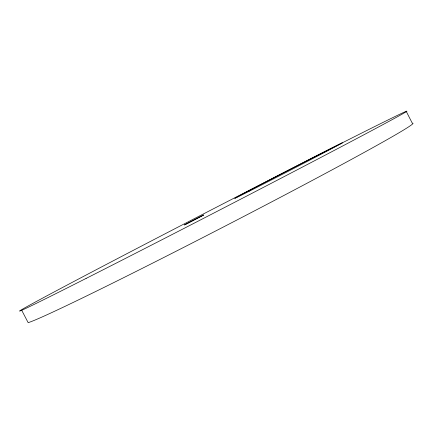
<?xml version="1.0" encoding="UTF-8"?>
<svg xmlns="http://www.w3.org/2000/svg" width="434" height="434" viewBox="0 0 434 434"><rect width="100%" height="100%" fill="white"/><g stroke="black" fill="none" stroke-linecap="round" stroke-linejoin="round"><path stroke-width="0.65" d="M21.7 310.261L28.156 322.652A217.542 5.186 -27.3 0 0 241.109 217.825A217.542 5.186 -27.3 0 0 412.3 123.229L406.224 111.348M203.617 215.042L184.51 224.915L203.617 215.042M86.095 278.422A217.597 1.986 -27.3 0 0 403.132 113.556A217.597 1.986 -27.3 0 0 151.13 241.054A217.597 1.986 -27.3 0 0 86.095 278.422M249.138 191.296A60.028 0.461 -27.3 0 0 338.211 145.168A60.028 0.461 -27.3 0 0 272.308 178.488A60.028 0.461 -27.3 0 0 249.138 191.296"/></g></svg>
